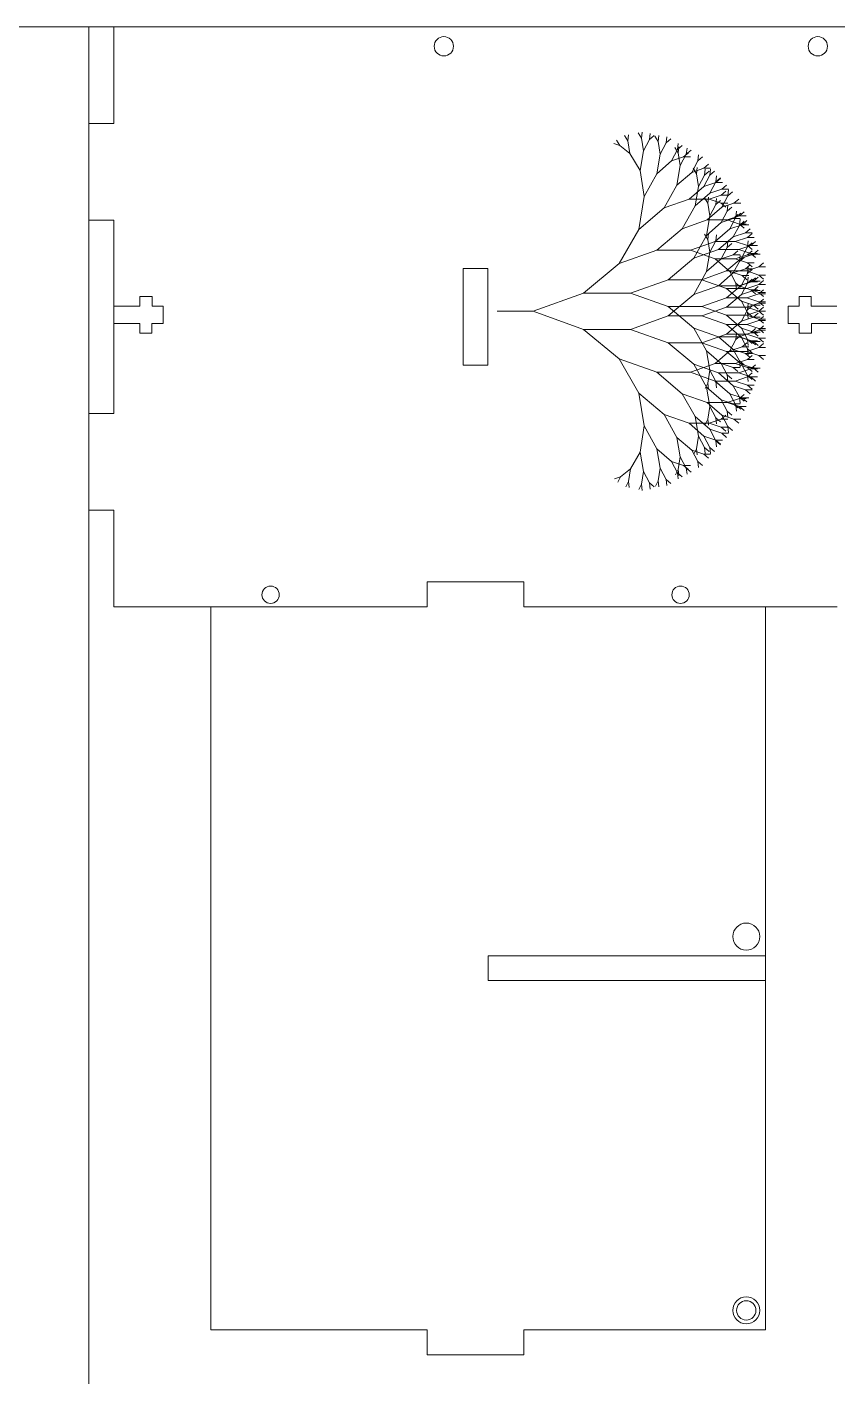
# Model space of a CAD drawing. Header units: inches. Extents: x 5.7 to 56.5, y 3.3 to 37.
# Drawn here: x 19.34 to 23.53, y 14.35 to 21.33 of the extents above; entities that cross this region are included whole.
import ezdxf

# ---------------------------------------------------------------- set-up
doc = ezdxf.new("R2010")
doc.units = ezdxf.units.IN
doc.header["$MEASUREMENT"] = 0
doc.layers.add('LASER BLACK', color=7, linetype='Continuous', lineweight=0, true_color=0x000000)
doc.layers.add('LASER MAGENTA', color=6, linetype='Continuous', lineweight=0, true_color=0xff00ff)

msp = doc.modelspace()

# ---------------------------------------------------------------- linework, layer by layer
at = {"layer": 'LASER BLACK'}
for p, q in [((22.4113, 20.7182), (22.3939, 20.746)), ((22.4113, 20.7182), (22.3939, 20.746)), ((22.4529, 20.7425), (22.4356, 20.7703)), ((22.4529, 20.7425), (22.4356, 20.7703)), ((22.4529, 20.7425), (22.4564, 20.7737)), ((22.4529, 20.7425), (22.4564, 20.7737)), ((22.4633, 20.6765), (22.4529, 20.7425)), ((22.4633, 20.6765), (22.4529, 20.7425)), ((22.5223, 20.7564), (22.505, 20.7841)), ((22.5223, 20.7564), (22.505, 20.7841)), ((22.5223, 20.7564), (22.5258, 20.7876)), ((22.5223, 20.7564), (22.5258, 20.7876)), ((22.5328, 20.6904), (22.5223, 20.7564)), ((22.5328, 20.6904), (22.5223, 20.7564)), ((22.5328, 20.6904), (22.564, 20.7494)), ((22.5328, 20.6904), (22.564, 20.7494)), ((22.564, 20.7494), (22.5675, 20.7807)), ((22.564, 20.7494), (22.5675, 20.7807)), ((22.564, 20.7494), (22.5883, 20.7703)), ((22.564, 20.7494), (22.5883, 20.7703)), ((22.6091, 20.739), (22.5918, 20.7668)), ((22.6091, 20.739), (22.5918, 20.7668)), ((22.6091, 20.739), (22.6126, 20.7703)), ((22.6091, 20.739), (22.6126, 20.7703)), ((22.6195, 20.6731), (22.6091, 20.739)), ((22.6195, 20.6731), (22.6091, 20.739)), ((22.6195, 20.6731), (22.6508, 20.7321)), ((22.6195, 20.6731), (22.6508, 20.7321)), ((22.6508, 20.7321), (22.6542, 20.7633)), ((22.6508, 20.7321), (22.6542, 20.7633)), ((22.6508, 20.7321), (22.6751, 20.7529)), ((22.6508, 20.7321), (22.6751, 20.7529)), ((22.4113, 20.7182), (22.38, 20.7286)), ((22.4113, 20.7182), (22.38, 20.7286)), ((22.4633, 20.6765), (22.4113, 20.7182)), ((22.4633, 20.6765), (22.4113, 20.7182)), ((22.5154, 20.5898), (22.4633, 20.6765)), ((22.5154, 20.5898), (22.4633, 20.6765)), ((22.5154, 20.5898), (22.5328, 20.6904)), ((22.5154, 20.5898), (22.5328, 20.6904)), ((22.6022, 20.5724), (22.6195, 20.6731)), ((22.6022, 20.5724), (22.6195, 20.6731)), ((22.6785, 20.6384), (22.7098, 20.6974)), ((22.6785, 20.6384), (22.7098, 20.6974)), ((22.7132, 20.68), (22.6959, 20.7078)), ((22.7132, 20.68), (22.6959, 20.7078)), ((22.7098, 20.6974), (22.7132, 20.7286)), ((22.7098, 20.6974), (22.7132, 20.7286)), ((22.7098, 20.6974), (22.7341, 20.7182)), ((22.7098, 20.6974), (22.7341, 20.7182)), ((22.7132, 20.68), (22.7167, 20.7113)), ((22.7132, 20.68), (22.7167, 20.7113)), ((22.7237, 20.6141), (22.7132, 20.68)), ((22.7237, 20.6141), (22.7132, 20.68)), ((22.7237, 20.6141), (22.7549, 20.6731)), ((22.7237, 20.6141), (22.7549, 20.6731)), ((22.741, 20.6592), (22.7653, 20.68)), ((22.741, 20.6592), (22.7653, 20.68)), ((22.7549, 20.6731), (22.7584, 20.7043)), ((22.7549, 20.6731), (22.7584, 20.7043)), ((22.7549, 20.6731), (22.7792, 20.6939)), ((22.7549, 20.6731), (22.7792, 20.6939)), ((22.8139, 20.6384), (22.8174, 20.6696)), ((22.8139, 20.6384), (22.8174, 20.6696)), ((22.5362, 20.4544), (22.5154, 20.5898)), ((22.5362, 20.4544), (22.5154, 20.5898)), ((22.6022, 20.5724), (22.6785, 20.6384)), ((22.6022, 20.5724), (22.6785, 20.6384)), ((22.6785, 20.6384), (22.741, 20.6592)), ((22.6785, 20.6384), (22.741, 20.6592)), ((22.7063, 20.5134), (22.7237, 20.6141)), ((22.7063, 20.5134), (22.7237, 20.6141)), ((22.741, 20.6592), (22.7757, 20.6592)), ((22.7827, 20.5794), (22.8139, 20.6384)), ((22.7827, 20.5794), (22.8139, 20.6384)), ((22.7827, 20.5794), (22.8451, 20.6002)), ((22.7827, 20.5794), (22.8451, 20.6002)), ((22.807, 20.5724), (22.7896, 20.6002)), ((22.807, 20.5724), (22.7896, 20.6002)), ((22.807, 20.5724), (22.8104, 20.6037)), ((22.807, 20.5724), (22.8104, 20.6037)), ((22.8139, 20.6384), (22.8382, 20.6592)), ((22.8139, 20.6384), (22.8382, 20.6592)), ((22.8451, 20.6002), (22.8694, 20.621)), ((22.8451, 20.6002), (22.8694, 20.621)), ((22.8451, 20.6002), (22.8798, 20.6002)), ((22.8486, 20.5655), (22.8521, 20.5967)), ((22.8486, 20.5655), (22.8521, 20.5967)), ((22.8764, 20.5655), (22.8798, 20.5967)), ((22.8764, 20.5655), (22.8798, 20.5967)), ((22.5362, 20.4544), (22.6022, 20.5724)), ((22.5362, 20.4544), (22.6022, 20.5724)), ((22.7063, 20.5134), (22.7827, 20.5794)), ((22.7063, 20.5134), (22.7827, 20.5794)), ((22.8174, 20.5065), (22.807, 20.5724)), ((22.8174, 20.5065), (22.807, 20.5724)), ((22.8174, 20.5065), (22.8486, 20.5655)), ((22.8174, 20.5065), (22.8486, 20.5655)), ((22.8451, 20.5065), (22.8764, 20.5655)), ((22.8451, 20.5065), (22.8764, 20.5655)), ((22.8451, 20.5065), (22.9076, 20.5273)), ((22.8451, 20.5065), (22.9076, 20.5273)), ((22.8486, 20.5655), (22.8729, 20.5863)), ((22.8486, 20.5655), (22.8729, 20.5863)), ((22.8764, 20.5655), (22.9007, 20.5863)), ((22.8764, 20.5655), (22.9007, 20.5863)), ((22.8764, 20.4718), (22.9076, 20.5308)), ((22.8764, 20.4718), (22.9076, 20.5308)), ((22.9076, 20.5308), (22.9111, 20.562)), ((22.9076, 20.5308), (22.9111, 20.562)), ((22.9076, 20.5308), (22.9319, 20.5516)), ((22.9076, 20.5308), (22.9319, 20.5516)), ((22.9076, 20.5273), (22.9319, 20.5481)), ((22.9076, 20.5273), (22.9319, 20.5481)), ((22.9076, 20.5273), (22.9423, 20.5273)), ((22.5085, 20.2843), (22.5362, 20.4544)), ((22.5085, 20.2843), (22.5362, 20.4544)), ((22.6404, 20.3954), (22.7063, 20.5134)), ((22.6404, 20.3954), (22.7063, 20.5134)), ((22.7688, 20.4405), (22.8451, 20.5065)), ((22.7688, 20.4405), (22.8451, 20.5065)), ((22.8, 20.4058), (22.8174, 20.5065)), ((22.8, 20.4058), (22.8174, 20.5065)), ((22.8, 20.4058), (22.8764, 20.4718)), ((22.8, 20.4058), (22.8764, 20.4718)), ((22.866, 20.4197), (22.8694, 20.4509)), ((22.866, 20.4197), (22.8694, 20.4509)), ((22.8729, 20.4405), (22.9354, 20.4614)), ((22.8729, 20.4405), (22.9354, 20.4614)), ((22.8764, 20.4718), (22.9388, 20.4926)), ((22.8764, 20.4718), (22.9388, 20.4926)), ((22.9354, 20.4614), (22.9597, 20.4822)), ((22.9354, 20.4614), (22.9597, 20.4822)), ((22.9354, 20.4614), (22.9701, 20.4614)), ((22.9388, 20.4926), (22.9631, 20.5134)), ((22.9388, 20.4926), (22.9631, 20.5134)), ((22.9388, 20.4926), (22.9735, 20.4926)), ((22.9388, 20.3989), (22.9701, 20.4579)), ((22.9388, 20.3989), (22.9701, 20.4579)), ((22.9701, 20.4579), (22.9735, 20.4891)), ((22.9701, 20.4579), (22.9735, 20.4891)), ((22.9701, 20.4579), (22.9944, 20.4787)), ((22.9701, 20.4579), (22.9944, 20.4787)), ((22.5085, 20.2843), (22.6404, 20.3954)), ((22.5085, 20.2843), (22.6404, 20.3954)), ((22.6404, 20.3954), (22.7688, 20.4405)), ((22.6404, 20.3954), (22.7688, 20.4405)), ((22.7341, 20.2878), (22.8, 20.4058)), ((22.7341, 20.2878), (22.8, 20.4058)), ((22.7688, 20.4405), (22.8729, 20.4405)), ((22.866, 20.4197), (22.8486, 20.4475)), ((22.866, 20.4197), (22.8486, 20.4475)), ((22.8625, 20.3329), (22.9388, 20.3989)), ((22.8625, 20.3329), (22.9388, 20.3989)), ((22.8764, 20.3538), (22.866, 20.4197)), ((22.8764, 20.3538), (22.866, 20.4197)), ((22.8729, 20.4405), (22.9354, 20.4197)), ((22.8729, 20.4405), (22.9354, 20.4197)), ((22.8764, 20.3538), (22.9076, 20.4128)), ((22.8764, 20.3538), (22.9076, 20.4128)), ((22.9076, 20.4128), (22.9111, 20.444)), ((22.9076, 20.4128), (22.9111, 20.444)), ((22.9076, 20.4128), (22.9319, 20.4336)), ((22.9076, 20.4128), (22.9319, 20.4336)), ((22.9354, 20.4197), (22.9701, 20.4197)), ((22.9354, 20.4197), (22.9597, 20.3989)), ((22.9354, 20.4197), (22.9597, 20.3989)), ((22.9388, 20.3989), (23.0013, 20.4197)), ((22.9388, 20.3989), (23.0013, 20.4197)), ((22.9666, 20.3781), (22.9701, 20.4093)), ((22.9666, 20.3781), (22.9701, 20.4093)), ((22.9666, 20.3781), (22.9909, 20.3989)), ((22.9666, 20.3781), (22.9909, 20.3989)), ((23.0013, 20.4197), (23.0256, 20.4405)), ((23.0013, 20.4197), (23.0256, 20.4405)), ((23.0013, 20.4197), (23.036, 20.4197)), ((22.7341, 20.2878), (22.8625, 20.3329)), ((22.7341, 20.2878), (22.8625, 20.3329)), ((22.859, 20.2531), (22.8764, 20.3538)), ((22.859, 20.2531), (22.8764, 20.3538)), ((22.859, 20.2531), (22.9354, 20.3191)), ((22.859, 20.2531), (22.9354, 20.3191)), ((22.8625, 20.3329), (22.9666, 20.3329)), ((22.9354, 20.3191), (22.9666, 20.3781)), ((22.9354, 20.3191), (22.9666, 20.3781)), ((22.9354, 20.3191), (22.9978, 20.3399)), ((22.9354, 20.3191), (22.9978, 20.3399)), ((22.9666, 20.3329), (23.0291, 20.3538)), ((22.9666, 20.3329), (23.0291, 20.3538)), ((22.9666, 20.3329), (23.0291, 20.3121)), ((22.9666, 20.3329), (23.0291, 20.3121)), ((22.9805, 20.2878), (23.0117, 20.3468)), ((22.9805, 20.2878), (23.0117, 20.3468)), ((22.9978, 20.3399), (23.0221, 20.3607)), ((22.9978, 20.3399), (23.0221, 20.3607)), ((22.9978, 20.3399), (23.0326, 20.3399)), ((23.0117, 20.3468), (23.0152, 20.3781)), ((23.0117, 20.3468), (23.0152, 20.3781)), ((23.0117, 20.3468), (23.036, 20.3676)), ((23.0117, 20.3468), (23.036, 20.3676)), ((23.0291, 20.3538), (23.0534, 20.3746)), ((23.0291, 20.3538), (23.0534, 20.3746)), ((23.0291, 20.3538), (23.0638, 20.3538)), ((23.0291, 20.3052), (23.0326, 20.3364)), ((23.0291, 20.3052), (23.0326, 20.3364)), ((23.0291, 20.3052), (23.0534, 20.326)), ((23.0291, 20.3052), (23.0534, 20.326)), ((23.0291, 20.3121), (23.0638, 20.3121)), ((23.0291, 20.3121), (23.0534, 20.2913)), ((23.0291, 20.3121), (23.0534, 20.2913)), ((23.043, 20.3086), (23.0673, 20.3295)), ((23.043, 20.3086), (23.0673, 20.3295)), ((22.4078, 20.1073), (22.5085, 20.2843)), ((22.4078, 20.1073), (22.5085, 20.2843)), ((22.6022, 20.1768), (22.7341, 20.2878)), ((22.6022, 20.1768), (22.7341, 20.2878)), ((22.7931, 20.1351), (22.859, 20.2531)), ((22.7931, 20.1351), (22.859, 20.2531)), ((22.866, 20.2323), (22.8486, 20.2601)), ((22.866, 20.2323), (22.8486, 20.2601)), ((22.866, 20.2323), (22.8694, 20.2635)), ((22.866, 20.2323), (22.8694, 20.2635)), ((22.9041, 20.2219), (22.9805, 20.2878)), ((22.9041, 20.2219), (22.9805, 20.2878)), ((22.9076, 20.2253), (22.9111, 20.2566)), ((22.9076, 20.2253), (22.9111, 20.2566)), ((22.9076, 20.2253), (22.9319, 20.2462)), ((22.9076, 20.2253), (22.9319, 20.2462)), ((22.9215, 20.1802), (22.9978, 20.2462)), ((22.9215, 20.1802), (22.9978, 20.2462)), ((22.9805, 20.2878), (23.043, 20.3086)), ((22.9805, 20.2878), (23.043, 20.3086)), ((22.9978, 20.2462), (23.0291, 20.3052)), ((22.9978, 20.2462), (23.0291, 20.3052)), ((22.9978, 20.2462), (23.0603, 20.267)), ((22.9978, 20.2462), (23.0603, 20.267)), ((23.0083, 20.2219), (23.0707, 20.2427)), ((23.0083, 20.2219), (23.0707, 20.2427)), ((23.043, 20.3086), (23.0777, 20.3086)), ((23.0603, 20.267), (23.0846, 20.2878)), ((23.0603, 20.267), (23.0846, 20.2878)), ((23.0603, 20.267), (23.095, 20.267)), ((23.0707, 20.2427), (23.095, 20.2635)), ((23.0707, 20.2427), (23.095, 20.2635)), ((23.0707, 20.2427), (23.1054, 20.2427)), ((22.4078, 20.1073), (22.6022, 20.1768)), ((22.4078, 20.1073), (22.6022, 20.1768)), ((22.6022, 20.1768), (22.7757, 20.1768)), ((22.7757, 20.1768), (22.9041, 20.2219)), ((22.7757, 20.1768), (22.9041, 20.2219)), ((22.7757, 20.1768), (22.9041, 20.1316)), ((22.7757, 20.1768), (22.9041, 20.1316)), ((22.7931, 20.1351), (22.9215, 20.1802)), ((22.7931, 20.1351), (22.9215, 20.1802)), ((22.8764, 20.1663), (22.866, 20.2323)), ((22.8764, 20.1663), (22.866, 20.2323)), ((22.8764, 20.1663), (22.9076, 20.2253)), ((22.8764, 20.1663), (22.9076, 20.2253)), ((22.9041, 20.2219), (23.0083, 20.2219)), ((22.9215, 20.1802), (23.0256, 20.1802)), ((22.9354, 20.1316), (22.9666, 20.1906)), ((22.9354, 20.1316), (22.9666, 20.1906)), ((22.9666, 20.1906), (22.9701, 20.2219)), ((22.9666, 20.1906), (22.9701, 20.2219)), ((22.9666, 20.1906), (22.9909, 20.2115)), ((22.9666, 20.1906), (22.9909, 20.2115)), ((22.9978, 20.1525), (23.0221, 20.1733)), ((22.9978, 20.1525), (23.0221, 20.1733)), ((23.0083, 20.2219), (23.0707, 20.201)), ((23.0083, 20.2219), (23.0707, 20.201)), ((23.0256, 20.1802), (23.0881, 20.201)), ((23.0256, 20.1802), (23.0881, 20.201)), ((23.0256, 20.1802), (23.0881, 20.1594)), ((23.0256, 20.1802), (23.0881, 20.1594)), ((23.0395, 20.1351), (23.0707, 20.1941)), ((23.0395, 20.1351), (23.0707, 20.1941)), ((23.0707, 20.1941), (23.0742, 20.2253)), ((23.0707, 20.1941), (23.0742, 20.2253)), ((23.0707, 20.1941), (23.095, 20.2149)), ((23.0707, 20.1941), (23.095, 20.2149)), ((23.0707, 20.201), (23.1054, 20.201)), ((23.0707, 20.201), (23.095, 20.1802)), ((23.0707, 20.201), (23.095, 20.1802)), ((23.0707, 20.1525), (23.095, 20.1733)), ((23.0707, 20.1525), (23.095, 20.1733)), ((23.0881, 20.201), (23.1124, 20.2219)), ((23.0881, 20.201), (23.1124, 20.2219)), ((23.0881, 20.201), (23.1228, 20.201)), ((23.102, 20.1559), (23.1263, 20.1768)), ((23.102, 20.1559), (23.1263, 20.1768)), ((22.2239, 19.9546), (22.4078, 20.1073)), ((22.2239, 19.9546), (22.4078, 20.1073)), ((22.6612, 20.024), (22.7931, 20.1351)), ((22.6612, 20.024), (22.7931, 20.1351)), ((22.859, 20.0657), (22.8764, 20.1663)), ((22.859, 20.0657), (22.8764, 20.1663)), ((22.859, 20.0657), (22.9354, 20.1316)), ((22.859, 20.0657), (22.9354, 20.1316)), ((22.9041, 20.1316), (23.0083, 20.1316)), ((22.9041, 20.1316), (22.9805, 20.0657)), ((22.9041, 20.1316), (22.9805, 20.0657)), ((22.9354, 20.1316), (22.9978, 20.1525)), ((22.9354, 20.1316), (22.9978, 20.1525)), ((22.9631, 20.0692), (23.0395, 20.1351)), ((22.9631, 20.0692), (23.0395, 20.1351)), ((22.9978, 20.1525), (23.0326, 20.1525)), ((22.9978, 20.0587), (23.0291, 20.1177)), ((22.9978, 20.0587), (23.0291, 20.1177)), ((23.0083, 20.1316), (23.0707, 20.1525)), ((23.0083, 20.1316), (23.0707, 20.1525)), ((23.0083, 20.1316), (23.0707, 20.1108)), ((23.0083, 20.1316), (23.0707, 20.1108)), ((23.0291, 20.1177), (23.0326, 20.149)), ((23.0291, 20.1177), (23.0326, 20.149)), ((23.0291, 20.1177), (23.0534, 20.1386)), ((23.0291, 20.1177), (23.0534, 20.1386)), ((23.0395, 20.1351), (23.102, 20.1559)), ((23.0395, 20.1351), (23.102, 20.1559)), ((23.0707, 20.1525), (23.1054, 20.1525)), ((23.0707, 20.1108), (23.1054, 20.1108)), ((23.0707, 20.1108), (23.095, 20.09)), ((23.0707, 20.1108), (23.095, 20.09)), ((23.0881, 20.1594), (23.1228, 20.1594)), ((23.0881, 20.1594), (23.1124, 20.1386)), ((23.0881, 20.1594), (23.1124, 20.1386)), ((23.102, 20.1559), (23.1367, 20.1559)), ((23.1297, 20.09), (23.154, 20.1108)), ((23.1297, 20.09), (23.154, 20.1108)), ((22.7931, 19.9477), (22.859, 20.0657)), ((22.7931, 19.9477), (22.859, 20.0657)), ((22.8347, 20.024), (22.9631, 20.0692)), ((22.8347, 20.024), (22.9631, 20.0692)), ((22.9215, 19.9928), (22.9978, 20.0587)), ((22.9215, 19.9928), (22.9978, 20.0587)), ((22.9631, 20.0692), (23.0673, 20.0692)), ((22.9805, 20.0657), (23.043, 20.0449)), ((22.9805, 20.0657), (23.043, 20.0449)), ((22.9805, 20.0657), (23.0117, 20.0067)), ((22.9805, 20.0657), (23.0117, 20.0067)), ((22.9978, 20.0587), (23.0603, 20.0796)), ((22.9978, 20.0587), (23.0603, 20.0796)), ((23.0395, 19.9963), (23.0707, 20.0553)), ((23.0395, 19.9963), (23.0707, 20.0553)), ((23.043, 20.0449), (23.0777, 20.0449)), ((23.043, 20.0449), (23.0673, 20.024)), ((23.043, 20.0449), (23.0673, 20.024)), ((23.0603, 20.0796), (23.0846, 20.1004)), ((23.0603, 20.0796), (23.0846, 20.1004)), ((23.0603, 20.0796), (23.095, 20.0796)), ((23.0673, 20.0692), (23.1297, 20.09)), ((23.0673, 20.0692), (23.1297, 20.09)), ((23.0673, 20.0692), (23.1297, 20.0483)), ((23.0673, 20.0692), (23.1297, 20.0483)), ((23.0707, 20.0553), (23.0742, 20.0865)), ((23.0707, 20.0553), (23.0742, 20.0865)), ((23.0707, 20.0553), (23.095, 20.0761)), ((23.0707, 20.0553), (23.095, 20.0761)), ((23.0707, 20.0067), (23.0742, 20.0379)), ((23.0707, 20.0067), (23.0742, 20.0379)), ((23.0881, 20.0136), (23.1124, 20.0344)), ((23.0881, 20.0136), (23.1124, 20.0344)), ((23.102, 20.0171), (23.1263, 20.0379)), ((23.102, 20.0171), (23.1263, 20.0379)), ((23.1297, 20.09), (23.1644, 20.09)), ((23.1297, 20.0483), (23.1644, 20.0483)), ((23.1297, 20.0483), (23.154, 20.0275)), ((23.1297, 20.0483), (23.154, 20.0275)), ((22.4668, 19.9546), (22.6612, 20.024)), ((22.4668, 19.9546), (22.6612, 20.024)), ((22.6612, 20.024), (22.8347, 20.024)), ((22.7931, 19.9477), (22.9215, 19.9928)), ((22.7931, 19.9477), (22.9215, 19.9928)), ((22.8347, 20.024), (22.9631, 19.9789)), ((22.8347, 20.024), (22.9631, 19.9789)), ((22.9215, 19.9928), (23.0256, 19.9928)), ((22.9631, 19.9303), (23.0395, 19.9963)), ((22.9631, 19.9303), (23.0395, 19.9963)), ((22.9631, 19.9789), (23.0673, 19.9789)), ((22.9631, 19.9789), (23.0395, 19.913)), ((22.9631, 19.9789), (23.0395, 19.913)), ((23.0117, 20.0067), (23.036, 19.9859)), ((23.0117, 20.0067), (23.036, 19.9859)), ((23.0117, 20.0067), (23.0152, 19.9754)), ((23.0117, 20.0067), (23.0152, 19.9754)), ((23.0256, 19.9928), (23.0881, 20.0136)), ((23.0256, 19.9928), (23.0881, 20.0136)), ((23.0256, 19.9928), (23.0881, 19.972)), ((23.0256, 19.9928), (23.0881, 19.972)), ((23.0395, 19.9963), (23.102, 20.0171)), ((23.0395, 19.9963), (23.102, 20.0171)), ((23.0395, 19.9477), (23.0707, 20.0067)), ((23.0395, 19.9477), (23.0707, 20.0067)), ((23.0395, 19.9477), (23.102, 19.9685)), ((23.0395, 19.9477), (23.102, 19.9685)), ((23.0673, 19.9789), (23.1297, 19.9997)), ((23.0673, 19.9789), (23.1297, 19.9997)), ((23.0673, 19.9789), (23.1297, 19.9581)), ((23.0673, 19.9789), (23.1297, 19.9581)), ((23.0707, 20.0067), (23.095, 20.0275)), ((23.0707, 20.0067), (23.095, 20.0275)), ((23.0881, 20.0136), (23.1228, 20.0136)), ((23.0881, 19.972), (23.1228, 19.972)), ((23.0881, 19.972), (23.1124, 19.9512)), ((23.0881, 19.972), (23.1124, 19.9512)), ((23.102, 20.0171), (23.1367, 20.0171)), ((23.102, 19.9685), (23.1263, 19.9893)), ((23.102, 19.9685), (23.1263, 19.9893)), ((23.102, 19.9685), (23.1367, 19.9685)), ((23.1297, 19.9997), (23.154, 20.0206)), ((23.1297, 19.9997), (23.154, 20.0206)), ((23.1297, 19.9997), (23.1644, 19.9997)), ((23.1297, 19.9512), (23.154, 19.972)), ((23.1297, 19.9512), (23.154, 19.972)), ((21.9635, 19.8609), (22.2239, 19.9546)), ((21.9635, 19.8609), (22.2239, 19.9546)), ((22.2239, 19.9546), (22.4668, 19.9546)), ((22.4668, 19.9546), (22.6612, 19.8852)), ((22.4668, 19.9546), (22.6612, 19.8852)), ((22.6612, 19.8366), (22.7931, 19.9477)), ((22.6612, 19.8366), (22.7931, 19.9477)), ((22.8347, 19.8852), (22.9631, 19.9303)), ((22.8347, 19.8852), (22.9631, 19.9303)), ((22.9631, 19.8817), (23.0395, 19.9477)), ((22.9631, 19.8817), (23.0395, 19.9477)), ((22.9631, 19.9303), (23.0673, 19.9303)), ((23.0395, 19.913), (23.102, 19.8921)), ((23.0395, 19.913), (23.102, 19.8921)), ((23.0395, 19.913), (23.0707, 19.854)), ((23.0395, 19.913), (23.0707, 19.854)), ((23.0673, 19.9303), (23.1297, 19.9512)), ((23.0673, 19.9303), (23.1297, 19.9512)), ((23.0673, 19.9303), (23.1297, 19.9095)), ((23.0673, 19.9303), (23.1297, 19.9095)), ((23.0673, 19.8817), (23.1297, 19.9026)), ((23.0673, 19.8817), (23.1297, 19.9026)), ((23.0707, 19.8679), (23.0742, 19.8991)), ((23.0707, 19.8679), (23.0742, 19.8991)), ((23.102, 19.8921), (23.1367, 19.8921)), ((23.102, 19.8921), (23.1263, 19.8713)), ((23.102, 19.8921), (23.1263, 19.8713)), ((23.1297, 19.9581), (23.1644, 19.9581)), ((23.1297, 19.9581), (23.154, 19.9373)), ((23.1297, 19.9581), (23.154, 19.9373)), ((23.1297, 19.9512), (23.1644, 19.9512)), ((23.1297, 19.9026), (23.154, 19.9234)), ((23.1297, 19.9026), (23.154, 19.9234)), ((23.1297, 19.9095), (23.1644, 19.9095)), ((23.1297, 19.9095), (23.154, 19.8887)), ((23.1297, 19.9095), (23.154, 19.8887)), ((23.1297, 19.9026), (23.1644, 19.9026)), ((21.7771, 19.8609), (21.9635, 19.8609)), ((21.9635, 19.8609), (22.2239, 19.7672)), ((21.9635, 19.8609), (22.2239, 19.7672)), ((22.4668, 19.7672), (22.6612, 19.8366)), ((22.4668, 19.7672), (22.6612, 19.8366)), ((22.6612, 19.8852), (22.8347, 19.8852)), ((22.6612, 19.8852), (22.7931, 19.7741)), ((22.6612, 19.8852), (22.7931, 19.7741)), ((22.6612, 19.8366), (22.8347, 19.8366)), ((22.8347, 19.8852), (22.9631, 19.8401)), ((22.8347, 19.8852), (22.9631, 19.8401)), ((22.8347, 19.8366), (22.9631, 19.8817)), ((22.8347, 19.8366), (22.9631, 19.8817)), ((22.8347, 19.8366), (22.9631, 19.7915)), ((22.8347, 19.8366), (22.9631, 19.7915)), ((22.9631, 19.8817), (23.0673, 19.8817)), ((22.9631, 19.8401), (23.0673, 19.8401)), ((22.9631, 19.8401), (23.0395, 19.7741)), ((22.9631, 19.8401), (23.0395, 19.7741)), ((23.0395, 19.8088), (23.0707, 19.8679)), ((23.0395, 19.8088), (23.0707, 19.8679)), ((23.0395, 19.8088), (23.102, 19.8297)), ((23.0395, 19.8088), (23.102, 19.8297)), ((23.0673, 19.8817), (23.1297, 19.8609)), ((23.0673, 19.8817), (23.1297, 19.8609)), ((23.0673, 19.8401), (23.1297, 19.8609)), ((23.0673, 19.8401), (23.1297, 19.8609)), ((23.0673, 19.8401), (23.1297, 19.8193)), ((23.0673, 19.8401), (23.1297, 19.8193)), ((23.0707, 19.8679), (23.095, 19.8887)), ((23.0707, 19.8679), (23.095, 19.8887)), ((23.0707, 19.854), (23.095, 19.8331)), ((23.0707, 19.854), (23.095, 19.8331)), ((23.0707, 19.854), (23.0742, 19.8227)), ((23.0707, 19.854), (23.0742, 19.8227)), ((23.102, 19.8297), (23.1263, 19.8505)), ((23.102, 19.8297), (23.1263, 19.8505)), ((23.102, 19.8297), (23.1367, 19.8297)), ((23.1297, 19.8609), (23.154, 19.8817)), ((23.1297, 19.8609), (23.154, 19.8817)), ((23.1297, 19.8609), (23.1644, 19.8609)), ((23.1297, 19.8609), (23.1644, 19.8609)), ((23.1297, 19.8609), (23.154, 19.8401)), ((23.1297, 19.8609), (23.154, 19.8401)), ((23.1297, 19.8123), (23.154, 19.8331)), ((23.1297, 19.8123), (23.154, 19.8331)), ((22.2239, 19.7672), (22.4668, 19.7672)), ((22.2239, 19.7672), (22.4078, 19.6145)), ((22.2239, 19.7672), (22.4078, 19.6145)), ((22.4668, 19.7672), (22.6612, 19.6978)), ((22.4668, 19.7672), (22.6612, 19.6978)), ((22.7931, 19.7741), (22.9215, 19.729)), ((22.7931, 19.7741), (22.9215, 19.729)), ((22.7931, 19.7741), (22.859, 19.6561)), ((22.7931, 19.7741), (22.859, 19.6561)), ((22.9631, 19.7429), (23.0395, 19.8088)), ((22.9631, 19.7429), (23.0395, 19.8088)), ((22.9631, 19.7915), (23.0673, 19.7915)), ((22.9631, 19.7915), (23.0395, 19.7255)), ((22.9631, 19.7915), (23.0395, 19.7255)), ((23.0395, 19.7741), (23.102, 19.7533)), ((23.0395, 19.7741), (23.102, 19.7533)), ((23.0395, 19.7741), (23.0707, 19.7151)), ((23.0395, 19.7741), (23.0707, 19.7151)), ((23.0673, 19.7915), (23.1297, 19.8123)), ((23.0673, 19.7915), (23.1297, 19.8123)), ((23.0673, 19.7915), (23.1297, 19.7707)), ((23.0673, 19.7915), (23.1297, 19.7707)), ((23.0673, 19.7429), (23.1297, 19.7637)), ((23.0673, 19.7429), (23.1297, 19.7637)), ((23.0881, 19.7498), (23.1124, 19.7707)), ((23.0881, 19.7498), (23.1124, 19.7707)), ((23.102, 19.7533), (23.1367, 19.7533)), ((23.102, 19.7533), (23.1263, 19.7325)), ((23.102, 19.7533), (23.1263, 19.7325)), ((23.1297, 19.8193), (23.1644, 19.8193)), ((23.1297, 19.8193), (23.154, 19.7984)), ((23.1297, 19.8193), (23.154, 19.7984)), ((23.1297, 19.8123), (23.1644, 19.8123)), ((23.1297, 19.7637), (23.154, 19.7846)), ((23.1297, 19.7637), (23.154, 19.7846)), ((23.1297, 19.7707), (23.1644, 19.7707)), ((23.1297, 19.7707), (23.154, 19.7498)), ((23.1297, 19.7707), (23.154, 19.7498)), ((23.1297, 19.7637), (23.1644, 19.7637)), ((22.6612, 19.6978), (22.8347, 19.6978)), ((22.6612, 19.6978), (22.7931, 19.5867)), ((22.6612, 19.6978), (22.7931, 19.5867)), ((22.8347, 19.6978), (22.9631, 19.7429)), ((22.8347, 19.6978), (22.9631, 19.7429)), ((22.8347, 19.6978), (22.9631, 19.6527)), ((22.8347, 19.6978), (22.9631, 19.6527)), ((22.9215, 19.729), (23.0256, 19.729)), ((22.9215, 19.729), (22.9978, 19.6631)), ((22.9215, 19.729), (22.9978, 19.6631)), ((22.9631, 19.7429), (23.0673, 19.7429)), ((22.9805, 19.6561), (23.0117, 19.7151)), ((22.9805, 19.6561), (23.0117, 19.7151)), ((23.0117, 19.7151), (23.0152, 19.7464)), ((23.0117, 19.7151), (23.0152, 19.7464)), ((23.0117, 19.7151), (23.036, 19.736)), ((23.0117, 19.7151), (23.036, 19.736)), ((23.0256, 19.729), (23.0881, 19.7498)), ((23.0256, 19.729), (23.0881, 19.7498)), ((23.0256, 19.729), (23.0881, 19.7082)), ((23.0256, 19.729), (23.0881, 19.7082)), ((23.0395, 19.7255), (23.102, 19.7047)), ((23.0395, 19.7255), (23.102, 19.7047)), ((23.0395, 19.7255), (23.0707, 19.6665)), ((23.0395, 19.7255), (23.0707, 19.6665)), ((23.043, 19.677), (23.0673, 19.6978)), ((23.043, 19.677), (23.0673, 19.6978)), ((23.0673, 19.7429), (23.1297, 19.7221)), ((23.0673, 19.7429), (23.1297, 19.7221)), ((23.0707, 19.7151), (23.095, 19.6943)), ((23.0707, 19.7151), (23.095, 19.6943)), ((23.0707, 19.7151), (23.0742, 19.6839)), ((23.0707, 19.7151), (23.0742, 19.6839)), ((23.0881, 19.7498), (23.1228, 19.7498)), ((23.0881, 19.7082), (23.1228, 19.7082)), ((23.0881, 19.7082), (23.1124, 19.6874)), ((23.0881, 19.7082), (23.1124, 19.6874)), ((23.102, 19.7047), (23.1367, 19.7047)), ((23.102, 19.7047), (23.1263, 19.6839)), ((23.102, 19.7047), (23.1263, 19.6839)), ((23.1297, 19.7221), (23.1644, 19.7221)), ((23.1297, 19.7221), (23.154, 19.7013)), ((23.1297, 19.7221), (23.154, 19.7013)), ((23.1297, 19.6735), (23.154, 19.6943)), ((23.1297, 19.6735), (23.154, 19.6943)), ((22.4078, 19.6145), (22.6022, 19.5451)), ((22.4078, 19.6145), (22.6022, 19.5451)), ((22.4078, 19.6145), (22.5085, 19.4375)), ((22.4078, 19.6145), (22.5085, 19.4375)), ((22.859, 19.6561), (22.9354, 19.5902)), ((22.859, 19.6561), (22.9354, 19.5902)), ((22.859, 19.6561), (22.8764, 19.5555)), ((22.859, 19.6561), (22.8764, 19.5555)), ((22.9041, 19.5902), (22.9805, 19.6561)), ((22.9041, 19.5902), (22.9805, 19.6561)), ((22.9631, 19.6527), (23.0673, 19.6527)), ((22.9631, 19.6527), (23.0395, 19.5867)), ((22.9631, 19.6527), (23.0395, 19.5867)), ((22.9805, 19.6561), (23.043, 19.677)), ((22.9805, 19.6561), (23.043, 19.677)), ((22.9978, 19.6631), (23.0603, 19.6422)), ((22.9978, 19.6631), (23.0603, 19.6422)), ((22.9978, 19.6631), (23.0291, 19.6041)), ((22.9978, 19.6631), (23.0291, 19.6041)), ((23.043, 19.677), (23.0777, 19.677)), ((23.0603, 19.6422), (23.095, 19.6422)), ((23.0603, 19.6422), (23.0846, 19.6214)), ((23.0603, 19.6422), (23.0846, 19.6214)), ((23.0673, 19.6527), (23.1297, 19.6735)), ((23.0673, 19.6527), (23.1297, 19.6735)), ((23.0673, 19.6527), (23.1297, 19.6318)), ((23.0673, 19.6527), (23.1297, 19.6318)), ((23.0707, 19.6665), (23.095, 19.6457)), ((23.0707, 19.6665), (23.095, 19.6457)), ((23.0707, 19.6665), (23.0742, 19.6353)), ((23.0707, 19.6665), (23.0742, 19.6353)), ((23.0707, 19.611), (23.095, 19.6318)), ((23.0707, 19.611), (23.095, 19.6318)), ((23.1297, 19.6735), (23.1644, 19.6735)), ((23.1297, 19.6318), (23.1644, 19.6318)), ((23.1297, 19.6318), (23.154, 19.611)), ((23.1297, 19.6318), (23.154, 19.611)), ((22.6022, 19.5451), (22.7757, 19.5451)), ((22.6022, 19.5451), (22.7341, 19.434)), ((22.6022, 19.5451), (22.7341, 19.434)), ((22.7757, 19.5451), (22.9041, 19.5902)), ((22.7757, 19.5451), (22.9041, 19.5902)), ((22.7757, 19.5451), (22.9041, 19.4999)), ((22.7757, 19.5451), (22.9041, 19.4999)), ((22.7931, 19.5867), (22.9215, 19.5416)), ((22.7931, 19.5867), (22.9215, 19.5416)), ((22.7931, 19.5867), (22.859, 19.4687)), ((22.7931, 19.5867), (22.859, 19.4687)), ((22.8764, 19.5555), (22.866, 19.4895)), ((22.8764, 19.5555), (22.866, 19.4895)), ((22.8764, 19.5555), (22.9076, 19.4965)), ((22.8764, 19.5555), (22.9076, 19.4965)), ((22.9041, 19.5902), (23.0083, 19.5902)), ((22.9354, 19.5902), (22.9978, 19.5694)), ((22.9354, 19.5902), (22.9978, 19.5694)), ((22.9354, 19.5902), (22.9666, 19.5312)), ((22.9354, 19.5902), (22.9666, 19.5312)), ((22.9978, 19.5694), (23.0326, 19.5694)), ((22.9978, 19.5694), (23.0221, 19.5485)), ((22.9978, 19.5694), (23.0221, 19.5485)), ((23.0083, 19.5902), (23.0707, 19.611)), ((23.0083, 19.5902), (23.0707, 19.611)), ((23.0083, 19.5902), (23.0707, 19.5694)), ((23.0083, 19.5902), (23.0707, 19.5694)), ((23.0256, 19.5416), (23.0881, 19.5624)), ((23.0256, 19.5416), (23.0881, 19.5624)), ((23.0291, 19.6041), (23.0534, 19.5832)), ((23.0291, 19.6041), (23.0534, 19.5832)), ((23.0291, 19.6041), (23.0326, 19.5728)), ((23.0291, 19.6041), (23.0326, 19.5728)), ((23.0395, 19.5867), (23.102, 19.5659)), ((23.0395, 19.5867), (23.102, 19.5659)), ((23.0395, 19.5867), (23.0707, 19.5277)), ((23.0395, 19.5867), (23.0707, 19.5277)), ((23.0707, 19.611), (23.1054, 19.611)), ((23.0707, 19.5694), (23.1054, 19.5694)), ((23.0707, 19.5694), (23.095, 19.5485)), ((23.0707, 19.5694), (23.095, 19.5485)), ((23.0881, 19.5624), (23.1124, 19.5832)), ((23.0881, 19.5624), (23.1124, 19.5832)), ((23.0881, 19.5624), (23.1228, 19.5624)), ((23.102, 19.5659), (23.1367, 19.5659)), ((23.102, 19.5659), (23.1263, 19.5451)), ((23.102, 19.5659), (23.1263, 19.5451)), ((22.866, 19.4895), (22.8521, 19.4618)), ((22.866, 19.4895), (22.8521, 19.4618)), ((22.866, 19.4895), (22.8694, 19.4583)), ((22.866, 19.4895), (22.8694, 19.4583)), ((22.9041, 19.4999), (23.0083, 19.4999)), ((22.9041, 19.4999), (22.9805, 19.434)), ((22.9041, 19.4999), (22.9805, 19.434)), ((22.9076, 19.4965), (22.9319, 19.4757)), ((22.9076, 19.4965), (22.9319, 19.4757)), ((22.9076, 19.4965), (22.9111, 19.4652)), ((22.9076, 19.4965), (22.9111, 19.4652)), ((22.9215, 19.5416), (23.0256, 19.5416)), ((22.9215, 19.5416), (22.9978, 19.4757)), ((22.9215, 19.5416), (22.9978, 19.4757)), ((22.9666, 19.5312), (22.9909, 19.5104)), ((22.9666, 19.5312), (22.9909, 19.5104)), ((22.9666, 19.5312), (22.9701, 19.4999)), ((22.9666, 19.5312), (22.9701, 19.4999)), ((22.9978, 19.4757), (23.0603, 19.4548)), ((22.9978, 19.4757), (23.0603, 19.4548)), ((22.9978, 19.4757), (23.0291, 19.4166)), ((22.9978, 19.4757), (23.0291, 19.4166)), ((23.0083, 19.4999), (23.0707, 19.5208)), ((23.0083, 19.4999), (23.0707, 19.5208)), ((23.0083, 19.4999), (23.0707, 19.4791)), ((23.0083, 19.4999), (23.0707, 19.4791)), ((23.0256, 19.5416), (23.0881, 19.5208)), ((23.0256, 19.5416), (23.0881, 19.5208)), ((23.0707, 19.5208), (23.095, 19.5416)), ((23.0707, 19.5208), (23.095, 19.5416)), ((23.0707, 19.5277), (23.095, 19.5069)), ((23.0707, 19.5277), (23.095, 19.5069)), ((23.0707, 19.5277), (23.0742, 19.4965)), ((23.0707, 19.5277), (23.0742, 19.4965)), ((23.0707, 19.5208), (23.1054, 19.5208)), ((23.0707, 19.4791), (23.1054, 19.4791)), ((23.0707, 19.4791), (23.095, 19.4583)), ((23.0707, 19.4791), (23.095, 19.4583)), ((23.0881, 19.5208), (23.1228, 19.5208)), ((23.0881, 19.5208), (23.1124, 19.4999)), ((23.0881, 19.5208), (23.1124, 19.4999)), ((22.5085, 19.4375), (22.6404, 19.3264)), ((22.5085, 19.4375), (22.6404, 19.3264)), ((22.5085, 19.4375), (22.5362, 19.2674)), ((22.5085, 19.4375), (22.5362, 19.2674)), ((22.7341, 19.434), (22.8625, 19.3889)), ((22.7341, 19.434), (22.8625, 19.3889)), ((22.7341, 19.434), (22.8, 19.316)), ((22.7341, 19.434), (22.8, 19.316)), ((22.859, 19.4687), (22.9354, 19.4028)), ((22.859, 19.4687), (22.9354, 19.4028)), ((22.859, 19.4687), (22.8764, 19.3681)), ((22.859, 19.4687), (22.8764, 19.3681)), ((22.9666, 19.3889), (23.0291, 19.4097)), ((22.9666, 19.3889), (23.0291, 19.4097)), ((22.9805, 19.434), (23.043, 19.4132)), ((22.9805, 19.434), (23.043, 19.4132)), ((22.9805, 19.434), (23.0117, 19.375)), ((22.9805, 19.434), (23.0117, 19.375)), ((23.0291, 19.4097), (23.0534, 19.4305)), ((23.0291, 19.4097), (23.0534, 19.4305)), ((23.0291, 19.4166), (23.0534, 19.3958)), ((23.0291, 19.4166), (23.0534, 19.3958)), ((23.0291, 19.4166), (23.0326, 19.3854)), ((23.0291, 19.4166), (23.0326, 19.3854)), ((23.0291, 19.4097), (23.0638, 19.4097)), ((23.043, 19.4132), (23.0777, 19.4132)), ((23.043, 19.4132), (23.0673, 19.3924)), ((23.043, 19.4132), (23.0673, 19.3924)), ((23.0603, 19.4548), (23.095, 19.4548)), ((23.0603, 19.4548), (23.0846, 19.434)), ((23.0603, 19.4548), (23.0846, 19.434)), ((22.8625, 19.3889), (22.9666, 19.3889)), ((22.8625, 19.3889), (22.9388, 19.3229)), ((22.8625, 19.3889), (22.9388, 19.3229)), ((22.8764, 19.3681), (22.866, 19.3021)), ((22.8764, 19.3681), (22.866, 19.3021)), ((22.8764, 19.3681), (22.9076, 19.3091)), ((22.8764, 19.3681), (22.9076, 19.3091)), ((22.9354, 19.4028), (22.9978, 19.3819)), ((22.9354, 19.4028), (22.9978, 19.3819)), ((22.9354, 19.4028), (22.9666, 19.3438)), ((22.9354, 19.4028), (22.9666, 19.3438)), ((22.9666, 19.3889), (23.0291, 19.3681)), ((22.9666, 19.3889), (23.0291, 19.3681)), ((22.9666, 19.3438), (22.9909, 19.3229)), ((22.9666, 19.3438), (22.9909, 19.3229)), ((22.9666, 19.3438), (22.9701, 19.3125)), ((22.9666, 19.3438), (22.9701, 19.3125)), ((22.9978, 19.3819), (23.0326, 19.3819)), ((22.9978, 19.3819), (23.0221, 19.3611)), ((22.9978, 19.3819), (23.0221, 19.3611)), ((23.0117, 19.375), (23.036, 19.3542)), ((23.0117, 19.375), (23.036, 19.3542)), ((23.0117, 19.375), (23.0152, 19.3438)), ((23.0117, 19.375), (23.0152, 19.3438)), ((23.0291, 19.3681), (23.0638, 19.3681)), ((23.0291, 19.3681), (23.0534, 19.3472)), ((23.0291, 19.3681), (23.0534, 19.3472)), ((22.5362, 19.2674), (22.5154, 19.132)), ((22.5362, 19.2674), (22.5154, 19.132)), ((22.5362, 19.2674), (22.6022, 19.1494)), ((22.5362, 19.2674), (22.6022, 19.1494)), ((22.6404, 19.3264), (22.7688, 19.2813)), ((22.6404, 19.3264), (22.7688, 19.2813)), ((22.6404, 19.3264), (22.7063, 19.2084)), ((22.6404, 19.3264), (22.7063, 19.2084)), ((22.7688, 19.2813), (22.8729, 19.2813)), ((22.7688, 19.2813), (22.8451, 19.2153)), ((22.7688, 19.2813), (22.8451, 19.2153)), ((22.8, 19.316), (22.8764, 19.2501)), ((22.8, 19.316), (22.8764, 19.2501)), ((22.8, 19.316), (22.8174, 19.2153)), ((22.8, 19.316), (22.8174, 19.2153)), ((22.866, 19.3021), (22.8521, 19.2743)), ((22.866, 19.3021), (22.8521, 19.2743)), ((22.866, 19.3021), (22.8694, 19.2709)), ((22.866, 19.3021), (22.8694, 19.2709)), ((22.8729, 19.2813), (22.9354, 19.3021)), ((22.8729, 19.2813), (22.9354, 19.3021)), ((22.8729, 19.2813), (22.9354, 19.2605)), ((22.8729, 19.2813), (22.9354, 19.2605)), ((22.9076, 19.3091), (22.9319, 19.2882)), ((22.9076, 19.3091), (22.9319, 19.2882)), ((22.9076, 19.3091), (22.9111, 19.2778)), ((22.9076, 19.3091), (22.9111, 19.2778)), ((22.9354, 19.3021), (22.9597, 19.3229)), ((22.9354, 19.3021), (22.9597, 19.3229)), ((22.9354, 19.3021), (22.9701, 19.3021)), ((22.9388, 19.3229), (23.0013, 19.3021)), ((22.9388, 19.3229), (23.0013, 19.3021)), ((22.9388, 19.3229), (22.9701, 19.2639)), ((22.9388, 19.3229), (22.9701, 19.2639)), ((22.9701, 19.2639), (22.9944, 19.2431)), ((22.9701, 19.2639), (22.9944, 19.2431)), ((22.9701, 19.2639), (22.9735, 19.2327)), ((22.9701, 19.2639), (22.9735, 19.2327)), ((23.0013, 19.3021), (23.036, 19.3021)), ((23.0013, 19.3021), (23.0256, 19.2813)), ((23.0013, 19.3021), (23.0256, 19.2813)), ((22.7063, 19.2084), (22.7827, 19.1425)), ((22.7063, 19.2084), (22.7827, 19.1425)), ((22.7063, 19.2084), (22.7237, 19.1077)), ((22.7063, 19.2084), (22.7237, 19.1077)), ((22.8174, 19.2153), (22.807, 19.1494)), ((22.8174, 19.2153), (22.807, 19.1494)), ((22.8174, 19.2153), (22.8486, 19.1563)), ((22.8174, 19.2153), (22.8486, 19.1563)), ((22.8451, 19.2153), (22.9076, 19.1945)), ((22.8451, 19.2153), (22.9076, 19.1945)), ((22.8451, 19.2153), (22.8764, 19.1563)), ((22.8451, 19.2153), (22.8764, 19.1563)), ((22.8764, 19.2501), (22.9388, 19.2292)), ((22.8764, 19.2501), (22.9388, 19.2292)), ((22.8764, 19.2501), (22.9076, 19.191)), ((22.8764, 19.2501), (22.9076, 19.191)), ((22.9076, 19.1945), (22.9423, 19.1945)), ((22.9076, 19.1945), (22.9319, 19.1737)), ((22.9076, 19.1945), (22.9319, 19.1737)), ((22.9354, 19.2605), (22.9701, 19.2605)), ((22.9354, 19.2605), (22.9597, 19.2396)), ((22.9354, 19.2605), (22.9597, 19.2396)), ((22.9388, 19.2292), (22.9735, 19.2292)), ((22.9388, 19.2292), (22.9631, 19.2084)), ((22.9388, 19.2292), (22.9631, 19.2084)), ((22.5154, 19.132), (22.4668, 19.0453)), ((22.5154, 19.132), (22.4668, 19.0453)), ((22.5154, 19.132), (22.5328, 19.0314)), ((22.5154, 19.132), (22.5328, 19.0314)), ((22.6022, 19.1494), (22.6785, 19.0835)), ((22.6022, 19.1494), (22.6785, 19.0835)), ((22.6022, 19.1494), (22.6195, 19.0487)), ((22.6022, 19.1494), (22.6195, 19.0487)), ((22.7827, 19.1425), (22.8451, 19.1216)), ((22.7827, 19.1425), (22.8451, 19.1216)), ((22.7827, 19.1425), (22.8139, 19.0835)), ((22.7827, 19.1425), (22.8139, 19.0835)), ((22.807, 19.1494), (22.7931, 19.1216)), ((22.807, 19.1494), (22.7931, 19.1216)), ((22.807, 19.1494), (22.8104, 19.1182)), ((22.807, 19.1494), (22.8104, 19.1182)), ((22.8486, 19.1563), (22.8729, 19.1355)), ((22.8486, 19.1563), (22.8729, 19.1355)), ((22.8486, 19.1563), (22.8521, 19.1251)), ((22.8486, 19.1563), (22.8521, 19.1251)), ((22.8764, 19.1563), (22.9007, 19.1355)), ((22.8764, 19.1563), (22.9007, 19.1355)), ((22.8764, 19.1563), (22.8798, 19.1251)), ((22.8764, 19.1563), (22.8798, 19.1251)), ((22.9076, 19.191), (22.9319, 19.1702)), ((22.9076, 19.191), (22.9319, 19.1702)), ((22.9076, 19.191), (22.9111, 19.1598)), ((22.9076, 19.191), (22.9111, 19.1598)), ((22.6785, 19.0835), (22.741, 19.0626)), ((22.6785, 19.0835), (22.741, 19.0626)), ((22.6785, 19.0835), (22.7098, 19.0244)), ((22.6785, 19.0835), (22.7098, 19.0244)), ((22.7237, 19.1077), (22.7132, 19.0418)), ((22.7237, 19.1077), (22.7132, 19.0418)), ((22.7237, 19.1077), (22.7549, 19.0487)), ((22.7237, 19.1077), (22.7549, 19.0487)), ((22.741, 19.0626), (22.7757, 19.0626)), ((22.741, 19.0626), (22.7653, 19.0418)), ((22.741, 19.0626), (22.7653, 19.0418)), ((22.8139, 19.0835), (22.8382, 19.0626)), ((22.8139, 19.0835), (22.8382, 19.0626)), ((22.8139, 19.0835), (22.8174, 19.0522)), ((22.8139, 19.0835), (22.8174, 19.0522)), ((22.8451, 19.1216), (22.8798, 19.1216)), ((22.8451, 19.1216), (22.8694, 19.1008)), ((22.8451, 19.1216), (22.8694, 19.1008)), ((22.4148, 19.0036), (22.3835, 18.9932)), ((22.4148, 19.0036), (22.3835, 18.9932)), ((22.4148, 19.0036), (22.4009, 18.9759)), ((22.4148, 19.0036), (22.4009, 18.9759)), ((22.4668, 19.0453), (22.4148, 19.0036)), ((22.4668, 19.0453), (22.4148, 19.0036)), ((22.4668, 19.0453), (22.4564, 18.9793)), ((22.4668, 19.0453), (22.4564, 18.9793)), ((22.5328, 19.0314), (22.5223, 18.9654)), ((22.5328, 19.0314), (22.5223, 18.9654)), ((22.5328, 19.0314), (22.564, 18.9724)), ((22.5328, 19.0314), (22.564, 18.9724)), ((22.6195, 19.0487), (22.6091, 18.9828)), ((22.6195, 19.0487), (22.6091, 18.9828)), ((22.6195, 19.0487), (22.6508, 18.9897)), ((22.6195, 19.0487), (22.6508, 18.9897)), ((22.6508, 18.9897), (22.6751, 18.9689)), ((22.6508, 18.9897), (22.6751, 18.9689)), ((22.6508, 18.9897), (22.6542, 18.9585)), ((22.6508, 18.9897), (22.6542, 18.9585)), ((22.7132, 19.0418), (22.6994, 19.014)), ((22.7132, 19.0418), (22.6994, 19.014)), ((22.7098, 19.0244), (22.7341, 19.0036)), ((22.7098, 19.0244), (22.7341, 19.0036)), ((22.7098, 19.0244), (22.7132, 18.9932)), ((22.7098, 19.0244), (22.7132, 18.9932)), ((22.7132, 19.0418), (22.7167, 19.0106)), ((22.7132, 19.0418), (22.7167, 19.0106)), ((22.7549, 19.0487), (22.7792, 19.0279)), ((22.7549, 19.0487), (22.7792, 19.0279)), ((22.7549, 19.0487), (22.7584, 19.0175)), ((22.7549, 19.0487), (22.7584, 19.0175)), ((22.4564, 18.9793), (22.4425, 18.9516)), ((22.4564, 18.9793), (22.4425, 18.9516)), ((22.4564, 18.9793), (22.4599, 18.9481)), ((22.4564, 18.9793), (22.4599, 18.9481)), ((22.5223, 18.9654), (22.5085, 18.9377)), ((22.5223, 18.9654), (22.5085, 18.9377)), ((22.5223, 18.9654), (22.5258, 18.9342)), ((22.5223, 18.9654), (22.5258, 18.9342)), ((22.564, 18.9724), (22.5883, 18.9516)), ((22.564, 18.9724), (22.5883, 18.9516)), ((22.564, 18.9724), (22.5675, 18.9411)), ((22.564, 18.9724), (22.5675, 18.9411)), ((22.6091, 18.9828), (22.5952, 18.955)), ((22.6091, 18.9828), (22.5952, 18.955)), ((22.6091, 18.9828), (22.6126, 18.9516)), ((22.6091, 18.9828), (22.6126, 18.9516))]:
    msp.add_line(p, q, dxfattribs=at)
at = {"layer": 'LASER BLACK', "linetype": 'Continuous'}
for p, q in [((23.2814, 19.8871), (23.3384, 19.8872)), ((23.2815, 19.7971), (23.2814, 19.8871)), ((23.3385, 19.7972), (23.2815, 19.7971))]:
    msp.add_line(p, q, dxfattribs=at)
at = {"layer": 'LASER MAGENTA', "linetype": 'Continuous'}
for p, q in [((19.7949, 20.8315), (19.7949, 21.3315)), ((19.7949, 19.3315), (19.7949, 20.3315)), ((19.9915, 19.9372), (19.9285, 19.9372)), ((19.9285, 19.9372), (19.9285, 19.8872)), ((19.9915, 19.8872), (19.9915, 19.9372)), ((23.3384, 19.8872), (23.3383, 19.9372)), ((23.3383, 19.9372), (23.4013, 19.9372)), ((23.4013, 19.9372), (23.4014, 19.8872)), ((19.9285, 19.8872), (19.7965, 19.8873)), ((20.0485, 19.8871), (19.9915, 19.8872)), ((20.0484, 19.7971), (20.0485, 19.8871)), ((23.4014, 19.8872), (23.5334, 19.8873)), ((19.7964, 19.7973), (19.9284, 19.7972)), ((19.9284, 19.7972), (19.9283, 19.7472)), ((19.9913, 19.7472), (19.9914, 19.7972)), ((19.9914, 19.7972), (20.0484, 19.7971)), ((23.3385, 19.7472), (23.3385, 19.7972)), ((23.5335, 19.7973), (23.4015, 19.7972)), ((23.4015, 19.7972), (23.4015, 19.7472)), ((19.9283, 19.7472), (19.9913, 19.7472)), ((23.4015, 19.7472), (23.3385, 19.7472)), ((22.6649, 14.5915), (23.1649, 14.5915))]:
    msp.add_line(p, q, dxfattribs=at)
at = {"layer": 'LASER MAGENTA'}
for p, q in [((19.7949, 21.3315), (19.7949, 20.8315)), ((19.7949, 21.3315), (23.5349, 21.3315)), ((19.6649, 20.3315), (19.6649, 20.8315)), ((19.6649, 20.8315), (19.7949, 20.8315)), ((19.7949, 20.3315), (19.6649, 20.3315)), ((19.6649, 18.8315), (19.6649, 19.3315)), ((19.6649, 19.3315), (19.7949, 19.3315)), ((19.7949, 18.8315), (19.6649, 18.8315)), ((19.7949, 18.8315), (19.7949, 18.3315)), ((21.9149, 18.4615), (21.4149, 18.4615)), ((21.4149, 18.4615), (21.4149, 18.3315)), ((21.4149, 18.3315), (21.4149, 18.4615)), ((21.4149, 18.4615), (21.9149, 18.4615)), ((21.9149, 18.3315), (21.9149, 18.4615)), ((21.9149, 18.4615), (21.9149, 18.3315)), ((21.4149, 18.3315), (19.7949, 18.3315)), ((20.2949, 16.7115), (20.2949, 18.3315)), ((20.2949, 18.3315), (21.4149, 18.3315)), ((21.9149, 18.3315), (23.5349, 18.3315)), ((21.9149, 18.3315), (23.1649, 18.3315)), ((23.1649, 18.3315), (23.1649, 14.5915)), ((23.1649, 18.3315), (23.1649, 14.5915)), ((20.2949, 14.5915), (20.2949, 16.7115)), ((21.4149, 14.5915), (20.2949, 14.5915)), ((21.4149, 14.5915), (21.4149, 14.4615)), ((23.1649, 14.5915), (21.9149, 14.5915)), ((21.9149, 14.4615), (21.9149, 14.5915)), ((21.4149, 14.4615), (21.9149, 14.4615))]:
    msp.add_line(p, q, dxfattribs=at)
for points in [[(5.6649, 3.3315), (37.6649, 3.3315), (37.6649, 21.3315), (5.6649, 21.3315)], [(19.6649, 9.3315), (19.6649, 21.3315), (37.6649, 21.3315), (37.6649, 9.3315)], [(37.6649, 21.3315), (37.6649, 9.3315), (19.6649, 9.3315), (19.6649, 21.3315)], [(21.7289, 19.5815), (21.6009, 19.5815), (21.6009, 20.0815), (21.7289, 20.0815)], [(21.7299, 16.3975), (21.7299, 16.5255), (23.1649, 16.5255), (23.1649, 16.3975)]]:
    msp.add_lwpolyline(points, close=True, dxfattribs=at)
at = {"layer": 'LASER MAGENTA', "linetype": 'Continuous'}
for centre, radius in [((21.5009, 21.2315), 0.05), ((23.4349, 21.2315), 0.05), ((20.6049, 18.394), 0.045), ((22.7249, 18.394), 0.045), ((23.0649, 14.6915), 0.05)]:
    msp.add_circle(centre, radius, dxfattribs=at)
at = {"layer": 'LASER MAGENTA'}
for centre in [(23.0649, 16.6255), (23.0649, 14.6915)]:
    msp.add_circle(centre, 0.07, dxfattribs=at)

doc.saveas('drawing.dxf')
